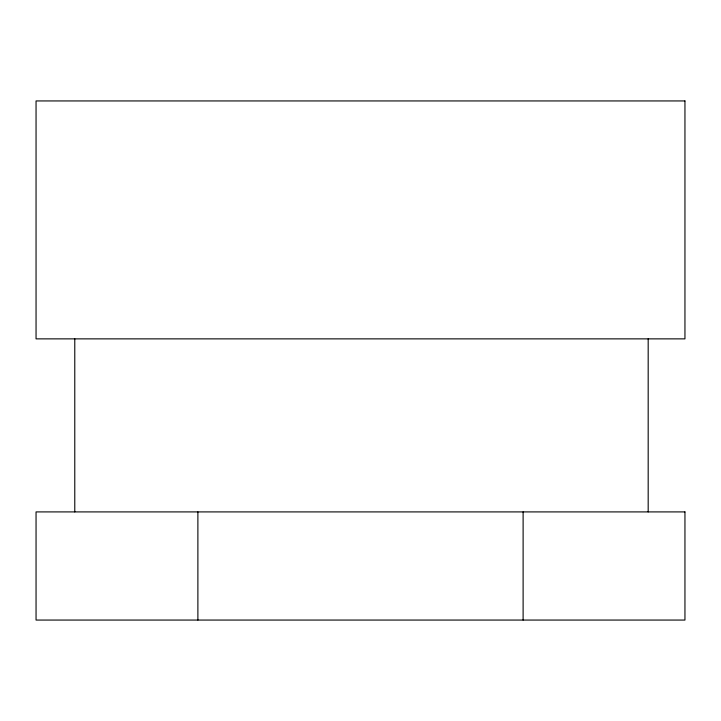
<?xml version="1.0" encoding="UTF-8"?>
<svg xmlns="http://www.w3.org/2000/svg" width="721" height="721" viewBox="0 0 721 721"><rect width="100%" height="100%" fill="white"/><g stroke="black" fill="none" stroke-linecap="round" stroke-linejoin="round"><path stroke-width="1.08" d="M648.179 338.87L648.179 511.91M523.113 511.91L523.113 620.06M197.887 511.91L197.887 620.06M74.777 338.87L74.777 511.91M684.95 100.94L36.05 100.94L36.05 338.87L684.95 338.87L684.95 100.94M684.95 511.91L36.05 511.91L36.05 620.06L684.95 620.06L684.95 511.91"/></g></svg>
